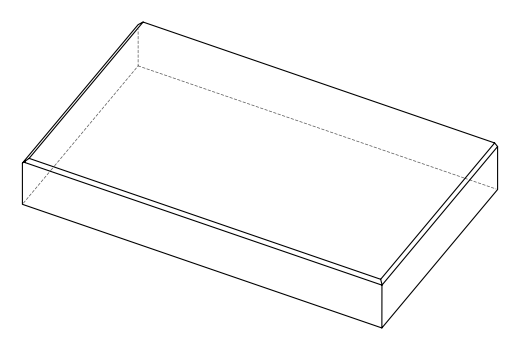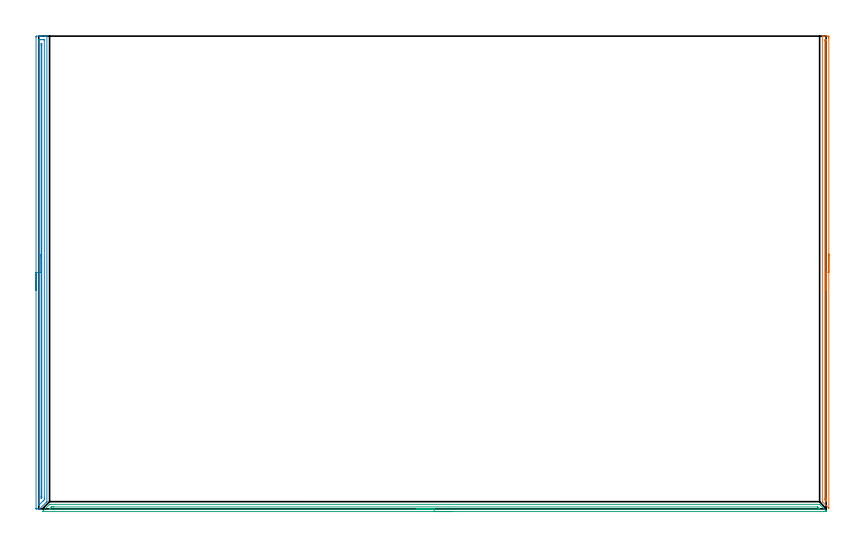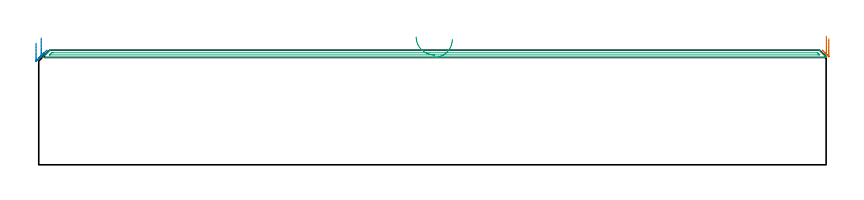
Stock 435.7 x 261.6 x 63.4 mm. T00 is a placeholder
(PLAN: 3 operations, 0 tool changes, 17.7 min)
(1 AREA_MILL | FG_CHAMFER_SURFACE | UGT0205_001 | 4.3 min | 1695 mm3)
(2 AREA_MILL_1 | FG_CHAMFER_SURFACE_1 | UGT0205_001 | 6.4 min | 4709 mm3)
(3 AREA_MILL_2 | FG_CHAMFER_SURFACE_2 | UGT0205_001 | 7.05 min | 3430 mm3)
(TOOL UGT0205_001 | Chamfer Mill 20 x 3 x 45 deg. | D20 FL50 Z2)
(OP 1 AREA_MILL)
G17 G21 G94 G90
T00 M6
G54
G17 G0 G90 X437.2 Y141. S1061 M3
G43 Z73.4 H0
Z69.8
G94 G1 Y140.962 Z68.928 F250.
Y140.848 Z68.064
Y140.659 Z67.212
Y140.397 Z66.38
Y140.063 Z65.574
Y139.66 Z64.8
Y139.192 Z64.064
Y138.66 Z63.372
Y138.071 Z62.729
Y137.428 Z62.14
Y136.736 Z61.608
Y136. Z61.14
Y135.226 Z60.737
Y134.42 Z60.403
Y133.588 Z60.141
Y132.737 Z59.952
Y131.872 Z59.838
Y131. Z59.8
Y0.554
X437.196 Y0.415 Z59.802
X437.166 Y0.441 Z59.832
X437.029 Y0.571 Z59.97
X433.792 Y3.808 Z63.207
X433.611 Y3.992 Z63.381
X433.604 Y4.004 Z63.389
X433.6 Y4.144 Z63.4
Y261.429
X433.602 Y261.593 Z63.388
X433.613 Y261.6 Z63.378
X433.965 Z63.035
X434.281 Z62.719
X434.958 Z62.036
X436.18 Z60.817
X436.725 Y261.595 Z60.27
X437.19 Y261.591 Z59.805
X437.194 Y261.456 Z59.803
X437.199 Y260.982 Z59.801
X437.2 Y260.501 Z59.8
Y131.
X435.786 Z61.214
Y5.485
X435.785 Y4.649 Z61.215
X435.784 Y4.591 Z61.216
X435.774 Y4.288 Z61.226
X435.678 Y4.38 Z61.322
X435.462 Y4.591 Z61.538
X435.125 Y4.937 Z61.875
X435.021 Y5.057 Z61.979
X435.019 Y5.103 Z61.981
X435.016 Y5.205 Z61.984
X435.014 Y5.41 Z61.986
Y5.428
Y259.139
X435.015 Y259.195 Z61.985
X435.021 Y259.576 Z61.979
X435.2 Y259.59 Z61.8
X435.446 Y259.596 Z61.554
X435.673 Y259.59 Z61.327
X435.779 Y259.58 Z61.221
X435.785 Y259.253 Z61.215
X435.786 Y259.195 Z61.214
Y131.
Y130.128 Z61.252
Y129.264 Z61.366
Y128.412 Z61.555
Y127.58 Z61.817
Y126.774 Z62.151
Y126. Z62.554
Y125.264 Z63.023
Y124.572 Z63.554
Y123.929 Z64.143
Y123.34 Z64.786
Y122.809 Z65.478
Y122.34 Z66.214
Y121.937 Z66.988
Y121.603 Z67.794
Y121.341 Z68.626
Y121.152 Z69.478
Y121.038 Z70.343
Y121. Z71.214
G0 Z73.4
M5
M2
(OP 2 AREA_MILL_1)
G17 G21 G94 G90
T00 M6
G54
G17 G0 G90 X-1.5 Y120.8 S1061 M3
G43 Z73.4 H0
Z67.4
G94 G1 Y120.838 Z66.528 F250.
Y120.952 Z65.664
Y121.141 Z64.812
Y121.403 Z63.98
Y121.737 Z63.174
Y122.14 Z62.4
Y122.608 Z61.664
Y123.14 Z60.972
Y123.729 Z60.329
Y124.372 Z59.74
Y125.064 Z59.209
Y125.8 Z58.74
Y126.574 Z58.337
Y127.38 Z58.003
Y128.212 Z57.741
Y129.064 Z57.552
Y129.928 Z57.438
Y130.8 Z57.4
X-1.499 Y261.004 Z57.401
X-1.496 Y261.379
X-1.492 Y261.59 Z57.404
X-1.127 Y261.6 Z57.768
X0.624 Z59.519
X1.204 Z60.102
X1.5 Z60.397
X3.252 Z62.146
X3.843 Z62.742
X4.249 Z63.148
X4.376 Y261.598 Z63.268
X4.498 Y261.59 Z63.388
X4.5 Y261.449 Z63.4
Y4.164
Y4.006 Z63.385
X4.293 Y3.791 Z63.189
X0.624 Y0.124 Z59.523
X0.51 Y0.01 Z59.406
X0.329 Y0. Z59.228
X-0.536 Z58.363
X-1.127 Z57.768
X-1.348 Z57.548
X-1.423 Z57.474
X-1.491 Y0.003 Z57.405
X-1.497 Y0.15 Z57.403
X-1.5 Y0.34 Z57.4
Y130.8
X-0.086 Z58.814
Y258.328
X-0.085 Y259.05 Z58.815
X-0.083 Y259.22 Z58.817
X-0.079 Y259.572 Z58.821
X0.26 Y259.591 Z59.16
X0.624 Y259.597 Z59.524
X1.127 Y259.6 Z60.027
X1.5 Z60.4
X2.376 Z61.276
X2.879 Z61.779
X3.028 Y259.597 Z61.928
X3.054 Y259.595 Z61.954
X3.076 Y259.591 Z61.976
X3.079 Y259.559 Z61.979
X3.084 Y259.391 Z61.984
X3.085 Y259.22 Z61.985
Y5.947
X3.081 Y5.229 Z61.981
X3.079 Y5.055 Z61.979
X2.731 Y4.693 Z61.631
X2.376 Y4.327 Z61.276
X2.295 Y4.245 Z61.195
X0.43 Y2.38 Z59.33
X0.294 Y2.248 Z59.194
X0.08 Y2.042 Z58.98
X0.035 Y2.01 Z58.935
X-0.048 Y2.009 Z58.852
X-0.07 Z58.83
X-0.079 Y2.06 Z58.821
X-0.083 Y2.208 Z58.817
X-0.085 Y2.38 Z58.815
X-0.086 Y2.923 Z58.814
Y3.103
Y130.8
X1.328 Z60.228
X1.329 Y256.545 Z60.229
X1.33 Y256.718 Z60.23
X1.335 Y257.436 Z60.235
X1.346 Y257.593 Z60.246
X1.5 Y257.592 Z60.4
X1.654 Y257.59 Z60.554
X1.664 Y257.436 Z60.564
X1.668 Y257.266 Z60.568
X1.671 Y256.545 Z60.571
Y256.37
Y6.665
X1.669 Y6.306 Z60.569
X1.666 Y6.127 Z60.566
X1.665 Y6.086 Z60.565
X1.637 Y6.048 Z60.537
X1.547 Y5.947 Z60.447
X1.523 Y5.924 Z60.423
X1.5 Y5.906 Z60.4
X1.335 Y5.789 Z60.235
X1.332 Y5.947 Z60.232
X1.33 Y6.12 Z60.23
X1.329 Y6.839 Z60.229
X1.328 Y7.014 Z60.228
Y130.8
Y131.672 Z60.267
Y132.536 Z60.38
Y133.388 Z60.569
Y134.22 Z60.832
Y135.026 Z61.165
Y135.8 Z61.568
Y136.536 Z62.037
Y137.228 Z62.568
Y137.871 Z63.157
Y138.46 Z63.801
Y138.992 Z64.493
Y139.46 Z65.228
Y139.863 Z66.002
Y140.197 Z66.808
Y140.459 Z67.64
Y140.648 Z68.492
Y140.762 Z69.357
Y140.8 Z70.228
G0 Z73.4
M5
M2
(OP 3 AREA_MILL_2)
G17 G21 G94 G90
T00 M6
G54
G17 G0 G90 X228.839 Y-1.5 S1061 M3
G43 Z73.4 H0
Z69.4
G94 G1 X228.801 Z68.528 F250.
X228.687 Z67.664
X228.498 Z66.812
X228.236 Z65.98
X227.902 Z65.174
X227.499 Z64.4
X227.031 Z63.664
X226.499 Z62.972
X225.91 Z62.329
X225.267 Z61.74
X224.575 Z61.208
X223.839 Z60.74
X223.065 Z60.337
X222.259 Z60.003
X221.427 Z59.741
X220.575 Z59.552
X219.711 Z59.438
X218.839 Z59.4
X2.11 Y-1.499 Z59.399
X2.041 Y-1.495 Z59.403
X2.019 Y-1.492 Z59.404
X2.08 Y-1.419 Z59.479
X5.748 Y2.249 Z63.148
X5.931 Y2.428 Z63.325
X6.005 Y2.497 Z63.389
X6.195 Y2.5 Z63.4
X431.976
X432.095 Y2.496 Z63.389
X432.14 Y2.458 Z63.353
X432.279 Y2.321 Z63.22
X434.985 Y-0.384 Z60.513
X435.538 Y-0.947 Z59.95
X435.699 Y-1.115 Z59.782
X435.722 Y-1.146 Z59.75
X435.704 Y-1.295 Z59.605
X435.679 Y-1.493 Z59.407
X435.654 Y-1.5 Z59.4
X218.839
Y-0.086 Z60.814
X6.526
X6.195 Y-0.084 Z60.816
X5.9 Y-0.081 Z60.819
X5.888 Y-0.079 Z60.821
X5.89 Y-0.072 Z60.828
X5.922 Y-0.035 Z60.865
X6.195 Y0.245 Z61.145
X6.873 Y0.921 Z61.821
X6.962 Y1.006 Z61.906
X7.023 Y1.061 Z61.961
X7.055 Y1.079 Z61.979
X7.089 Y1.08 Z61.98
X7.381 Y1.084 Z61.984
X7.982 Y1.086 Z61.986
X8.273
X430.927 Y1.085 Z61.985
X431.002 Y1.084 Z61.984
X431.038 Y1.082 Z61.982
X431.053 Y1.079 Z61.979
X431.112 Y1.026 Z61.926
X431.399 Y0.748 Z61.648
X431.529 Y0.621 Z61.521
X431.65 Y0.5 Z61.4
X431.762 Y0.385 Z61.285
X431.966 Y0.172 Z61.072
X432.201 Y-0.079 Z60.821
X432.128 Y-0.081 Z60.819
X431.529 Y-0.085 Z60.815
X431.239 Y-0.086 Z60.814
X218.839
X217.967 Z60.852
X217.103 Z60.966
X216.251 Z61.155
X215.419 Z61.417
X214.613 Z61.751
X213.839 Z62.154
X213.103 Z62.623
X212.411 Z63.154
X211.768 Z63.743
X211.179 Z64.386
X210.647 Z65.078
X210.179 Z65.814
X209.776 Z66.588
X209.442 Z67.394
X209.18 Z68.226
X208.991 Z69.078
X208.877 Z69.943
X208.839 Z70.814
G0 Z73.4
M5
M2
